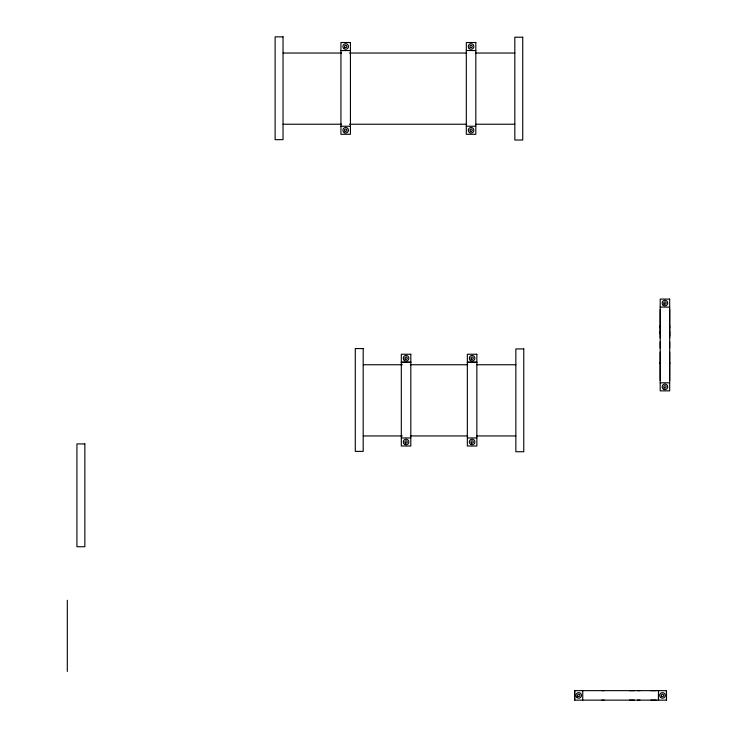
<?xml version="1.0" encoding="UTF-8"?>
<svg xmlns="http://www.w3.org/2000/svg" width="737" height="737" viewBox="0 0 737 737"><rect width="100%" height="100%" fill="white"/><g stroke="black" fill="none" stroke-linecap="round" stroke-linejoin="round"><path stroke-width="1.11" d="M574.694 700.141L574.694 690.643L666.469 690.643L666.469 700.141L574.694 700.141L574.694 690.643M660.195 380.578L660.195 352.093M660.195 348.076L660.195 341.857M660.195 337.85L660.195 309.365M666.469 700.141L666.469 690.643M669.693 336.044L669.693 331.328M669.693 380.578L669.693 352.093M669.693 348.076L669.693 341.857M669.693 337.85L669.693 309.365M660.195 328.011L660.195 325.68M669.693 328.011L669.693 325.68M639.873 690.643L637.542 690.643M639.873 700.141L637.542 700.141M634.216 690.643L629.509 690.643M634.216 700.141L629.509 700.141M350.434 50.558L340.936 50.567M466.318 50.475L475.816 50.558M283.036 53.036L341.553 53.036M349.587 53.036L466.632 53.036M475.807 53.036L514.822 53.036M283.036 124.231L341.553 124.231M349.587 124.231L466.632 124.231M475.807 124.231L514.822 124.231M340.936 126.239L350.434 126.239M466.318 126.239L475.816 126.239M660.195 307.043L669.693 307.126M401.315 362.189L410.813 362.189M467.35 362.189L476.848 362.189M401.315 362.272L410.813 362.272M467.35 362.272L476.848 362.272M363.323 364.751L402.319 364.751M410.343 364.751L467.691 364.751M476.857 364.751L515.854 364.751M660.195 382.807L669.693 382.807M363.323 435.945L402.319 435.945M410.343 435.945L467.691 435.945M476.857 435.945L515.854 435.945M401.315 437.953L410.813 437.953M467.35 437.953L476.848 437.953M601.889 690.643L604.239 690.643M650.891 690.652L656.188 690.643M601.889 700.141L604.239 700.141M650.891 700.141L656.188 700.141M669.693 362.364L669.693 363.663M660.195 331.328L660.195 333.621M660.195 362.364L660.195 363.663M582.746 690.643L582.746 700.141M67.307 600.24L67.307 671.435M283.036 36.85L275.122 36.85L275.122 139.661L283.036 139.661L283.036 36.85M522.736 37.209L514.822 37.209L514.822 140.021L522.736 140.021L522.736 37.209M350.434 42.516L340.936 42.516L340.936 134.291L350.434 134.291L350.434 42.516M475.816 42.516L466.318 42.516L466.318 134.291L475.816 134.291L475.816 42.516M669.693 299.084L660.195 299.084L660.195 390.859L669.693 390.859L669.693 299.084M363.194 348.564L355.28 348.564L355.28 451.376L363.194 451.376L363.194 348.564M523.767 348.933L515.854 348.933L515.854 451.735L523.767 451.735L523.767 348.933M410.813 354.239L401.315 354.239L401.315 446.005L410.813 446.014L410.813 354.239M476.848 354.239L467.35 354.239L467.35 446.005L476.848 446.014L476.848 354.239M84.847 443.923L76.934 443.923L76.934 546.734L84.847 546.734L84.847 443.923M658.51 700.141L658.51 690.643L658.427 700.141M470.27 47.371A1.188 1.188 0 0 0 472.233 46.744A1.188 1.188 0 0 0 470.713 45.362A1.188 1.188 0 0 0 470.27 47.371M469.193 48.55A2.782 2.782 0 0 0 473.79 47.085A2.782 2.782 0 0 0 470.224 43.842A2.782 2.782 0 0 0 469.193 48.55M469.681 132.669A2.782 2.782 0 0 0 473.854 130.265A2.782 2.782 0 0 0 469.681 127.851A2.782 2.782 0 0 0 469.681 132.669M470.473 131.287A1.188 1.188 0 0 0 472.26 130.265A1.188 1.188 0 0 0 470.473 129.233A1.188 1.188 0 0 0 470.473 131.287M344.888 47.371A1.188 1.188 0 0 0 346.851 46.744A1.188 1.188 0 0 0 345.321 45.362A1.188 1.188 0 0 0 344.888 47.371M343.81 48.55A2.782 2.782 0 0 0 348.408 47.085A2.782 2.782 0 0 0 344.842 43.842A2.782 2.782 0 0 0 343.81 48.55M344.299 132.669A2.782 2.782 0 0 0 348.472 130.265A2.782 2.782 0 0 0 344.299 127.851A2.782 2.782 0 0 0 344.299 132.669M345.091 131.287A1.188 1.188 0 0 0 346.869 130.265A1.188 1.188 0 0 0 345.091 129.233A1.188 1.188 0 0 0 345.091 131.287M471.302 359.094A1.188 1.188 0 0 0 473.255 358.468A1.188 1.188 0 0 0 471.735 357.086A1.188 1.188 0 0 0 471.302 359.094M470.224 360.273A2.782 2.782 0 0 0 474.821 358.808A2.782 2.782 0 0 0 471.256 355.566A2.782 2.782 0 0 0 470.224 360.273M470.703 444.393A2.782 2.782 0 0 0 474.886 441.979A2.782 2.782 0 0 0 470.703 439.574A2.782 2.782 0 0 0 470.703 444.393M471.505 443.011A1.188 1.188 0 0 0 473.283 441.979A1.188 1.188 0 0 0 471.505 440.956A1.188 1.188 0 0 0 471.505 443.011M405.267 359.094A1.188 1.188 0 0 0 407.22 358.468A1.188 1.188 0 0 0 405.7 357.086A1.188 1.188 0 0 0 405.267 359.094M404.189 360.273A2.782 2.782 0 0 0 408.786 358.808A2.782 2.782 0 0 0 405.221 355.566A2.782 2.782 0 0 0 404.189 360.273M404.668 444.393A2.782 2.782 0 0 0 408.851 441.979A2.782 2.782 0 0 0 404.668 439.574A2.782 2.782 0 0 0 404.668 444.393M405.47 443.011A1.188 1.188 0 0 0 407.248 441.979A1.188 1.188 0 0 0 405.47 440.956A1.188 1.188 0 0 0 405.47 443.011M664.148 303.939A1.188 1.188 0 0 0 666.101 303.312A1.188 1.188 0 0 0 664.581 301.93A1.188 1.188 0 0 0 664.148 303.939M663.07 305.118A2.782 2.782 0 0 0 667.658 303.653A2.782 2.782 0 0 0 664.101 300.41A2.782 2.782 0 0 0 663.07 305.118M663.549 389.237A2.782 2.782 0 0 0 667.722 386.833A2.782 2.782 0 0 0 663.549 384.419A2.782 2.782 0 0 0 663.549 389.237M664.35 387.855A1.188 1.188 0 0 0 666.128 386.833A1.188 1.188 0 0 0 664.35 385.801A1.188 1.188 0 0 0 664.35 387.855M661.688 696.272A1.188 1.188 0 0 0 663.65 695.645A1.188 1.188 0 0 0 662.13 694.263A1.188 1.188 0 0 0 661.688 696.272M660.619 697.451A2.782 2.782 0 0 0 665.207 695.986A2.782 2.782 0 0 0 661.642 692.743A2.782 2.782 0 0 0 660.619 697.451M576.758 697.359A2.782 2.782 0 0 0 581.41 696.115A2.782 2.782 0 0 0 578.001 692.706A2.782 2.782 0 0 0 576.758 697.359M577.882 696.235A1.188 1.188 0 0 0 579.872 695.7A1.188 1.188 0 0 0 578.416 694.245A1.188 1.188 0 0 0 577.882 696.235"/></g></svg>
